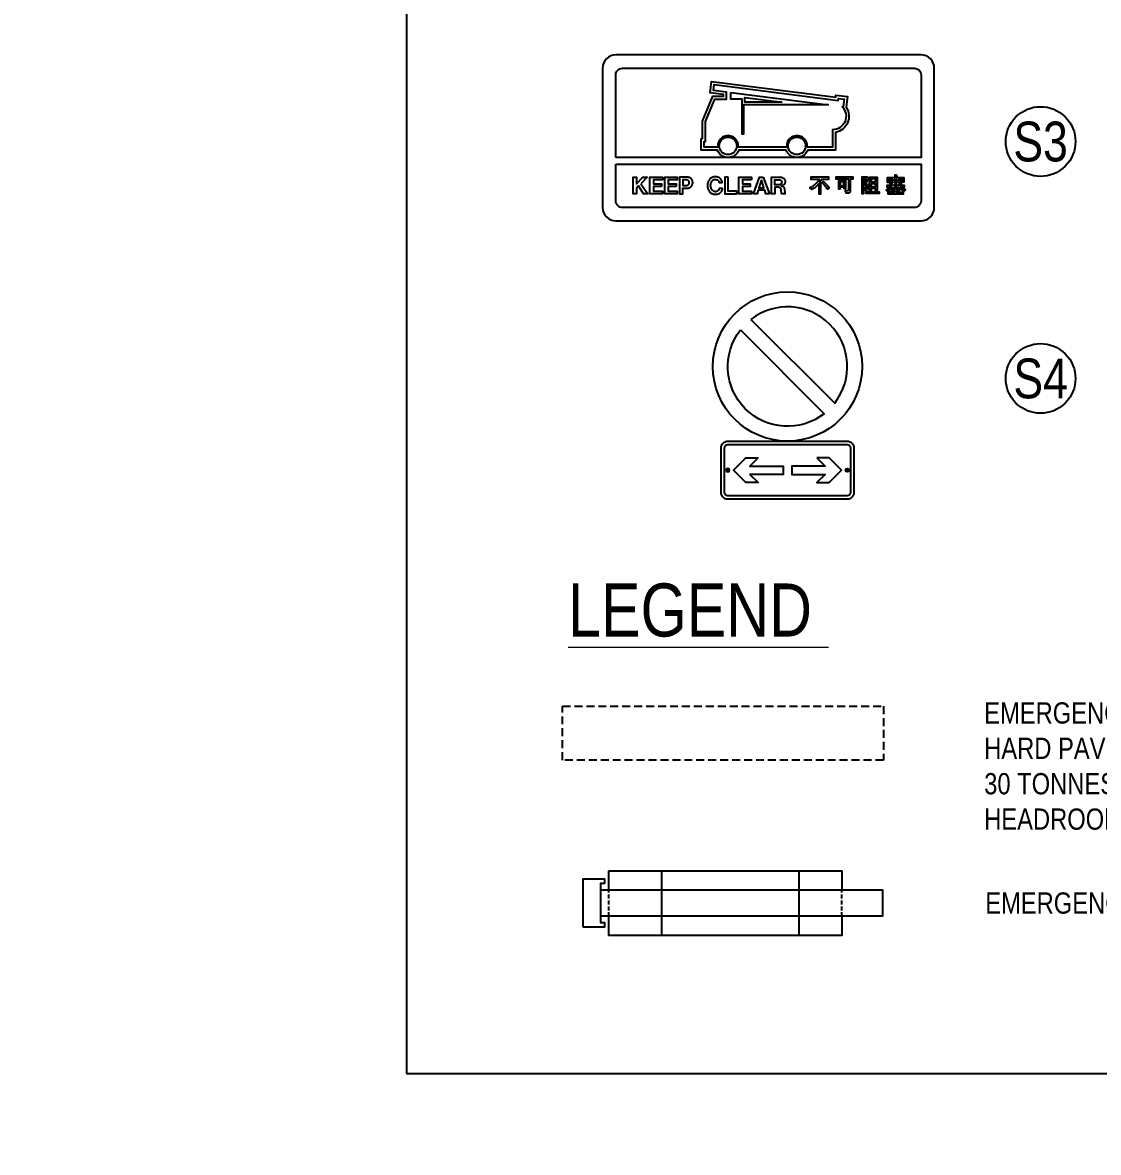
# Model space of a CAD drawing. Header units: millimetres. Extents: x 834681283 to 835686922, y 817551134 to 819407044.
# Drawn here: x 835076835 to 835117367, y 818000029 to 818042611 of the extents above; entities that cross this region are included whole.
import ezdxf
from ezdxf.enums import TextEntityAlignment as Align
from ezdxf.xclip import XClip

# ---------------------------------------------------------------- set-up
doc = ezdxf.new("R2010")
doc.units = ezdxf.units.MM
doc.header["$LTSCALE"] = 1200
doc.header["$MEASUREMENT"] = 0
doc.header["$XCLIPFRAME"] = 0
for name, pattern in [('P01-MAAN-P-EVA$0$ACAD-EVA$0$HIDDEN2', [0.1875, 0.125, -0.0625]), ('P01-MAAN-P-EVA$0$HIDDEN', [0.375, 0.25, -0.125]), ('SITE BOUNDARY$0$PHANTOM', [2.5, 1.25, -0.25, 0.25, -0.25, 0.25, -0.25])]:
    doc.linetypes.add(name, pattern=pattern)
doc.layers.get('Defpoints').update_dxf_attribs({"color": 15})
for name, color, linetype, lineweight in [('12027_SITE$0$00_Base_Plan', 8, 'Continuous', 18), ('P01-MAAN-P-EVA$0$DW-TXT', 7, 'Continuous', 13), ('SITE BOUNDARY$0$AR-SIMS_BL_400', 1, 'SITE BOUNDARY$0$PHANTOM', 140)]:
    doc.layers.add(name, color=color, linetype=linetype, lineweight=lineweight)
for name, color, linetype in [('P01-MAAN-P-EVA$0$2', 2, 'Continuous'), ('P01-MAAN-P-EVA$0$AW-TXT-FS', 4, 'Continuous'), ('P01-MAAN-P-EVA$0$EVA-TC', 9, 'Continuous'), ('P01-MAAN-P-EVA$0$RLP011_C3', 3, 'Continuous'), ('P01-MAAN-P-EVA$0$RLP026_D10', 1, 'Continuous'), ('P01-MAAN-P-EVA$0$RLP390_C1', 1, 'Continuous'), ('P01-MAAN-P-EVA$0$RLP390_C3', 3, 'Continuous')]:
    doc.layers.add(name, color=color, linetype=linetype)
doc.styles.add('P01-MAAN-P-EVA$0$ARIAL', font='arial.ttf', dxfattribs={"width": 0.8})
doc.styles.add('P01-MAAN-P-EVA$0$STANDARD', font='arial.ttf', dxfattribs={"width": 0.8})

# ---------------------------------------------------------------- blocks, each defined once
blk = doc.blocks.new('SITE BOUNDARY')
at = {"layer": 'SITE BOUNDARY$0$AR-SIMS_BL_400', "ltscale": 3, "const_width": 0.2}
blk.add_lwpolyline([(835342.997, 818033.624), (835264.775, 818028.202), (835250.055, 818027.09), (835232.205, 818024.9), (835138.996, 818013.464), (835071.756, 818005.234)], dxfattribs=at)
blk = doc.blocks.new('P01-MAAN-P-EVA$0$ACAD-EVA$0$CAR1')
for p, q in [((-7180, 0), (-7180, -2440)), ((-2000, 0), (-2000, -2440))]:
    blk.add_line(p, q)
at = {"linetype": 'P01-MAAN-P-EVA$0$ACAD-EVA$0$HIDDEN2'}
for p, q in [((-8780, -720), (-8780, -1720)), ((0, -720), (0, -1720))]:
    blk.add_line(p, q, dxfattribs=at)
for points in [[(-8780, -720), (-8780, 0), (0, 0), (0, -720)], [(300, -1720), (-10310, -1720), (-10310, -720), (300, -720)], [(0, -2440), (-8780, -2440), (-8780, -1720)], [(0, -1720), (0, -2440)]]:
    blk.add_lwpolyline(points)
blk.add_lwpolyline([(980, -320), (150, -320), (150, -470), (300, -470), (300, -1970), (150, -1970), (150, -2120), (980, -2120)], close=True)
blk = doc.blocks.new('P01-MAAN-P-EVA$0$S3')
at = {"layer": 'P01-MAAN-P-EVA$0$AW-TXT-FS'}
blk.add_ellipse((0, 0), major_axis=(928, 928), ratio=1, start_param=-0.7853985458079257, end_param=5.49778676137166, dxfattribs=at)
at = {"layer": 'P01-MAAN-P-EVA$0$AW-TXT-FS', "style": 'P01-MAAN-P-EVA$0$STANDARD', "width": 0.8}
blk.add_text('S3', height=1500, dxfattribs=at).set_placement((0, 0), align=Align.MIDDLE_CENTER)
blk = doc.blocks.new('P01-MAAN-P-EVA$0$S4')
at = {"layer": 'P01-MAAN-P-EVA$0$AW-TXT-FS'}
blk.add_ellipse((0, 0), major_axis=(928, 928), ratio=1, start_param=-0.7853985458079257, end_param=5.49778676137166, dxfattribs=at)
at = {"layer": 'P01-MAAN-P-EVA$0$AW-TXT-FS', "style": 'P01-MAAN-P-EVA$0$STANDARD', "width": 0.8}
blk.add_text('S4', height=1500, dxfattribs=at).set_placement((0, 0), align=Align.MIDDLE_CENTER)
blk = doc.blocks.new('P01-MAAN-P-EVA$0$SCREW')
at = {"layer": 'P01-MAAN-P-EVA$0$2', "color": 9}
for p, q in [((-2.5, 0.2), (-3.4, 0)), ((0, 3.4), (-0.2, 2.5)), ((0.2, 2.5), (0, 3.4)), ((2.5, 0.2), (3.4, 0)), ((-3.4, 0), (-2.5, -0.2)), ((0, -3.4), (-0.2, -2.5)), ((0.2, -2.5), (0, -3.4)), ((3.4, 0), (2.5, -0.2))]:
    blk.add_line(p, q, dxfattribs=at)
for centre, radius, start, end in [((-3.4, 0), 0.025, 103.8969, 256.1031), ((-0.1, -25.2), 25.5, 90.6613, 95.4418), ((25.2, 0.1), 25.5, 174.5582, 179.3387), ((0, 3.4), 0.025, 13.8969, 166.1031), ((-25.2, 0.1), 25.5, 0.6613, 5.4418), ((0.1, -25.2), 25.5, 84.5582, 89.3387), ((3.4, 0), 0.025, 283.8969, 76.1031), ((-0.1, 25.2), 25.5, 264.5582, 269.3387), ((25.2, -0.1), 25.5, 180.6613, 185.4418), ((0, -3.4), 0.025, 193.8969, 346.1031), ((-25.2, -0.1), 25.5, 354.5582, 359.3387), ((0.1, 25.2), 25.5, 270.6613, 275.4418)]:
    blk.add_arc(centre, radius, start, end, dxfattribs=at)
at = {"layer": 'P01-MAAN-P-EVA$0$RLP390_C1', "color": 9}
blk.add_circle((0, 0), 5.25, dxfattribs=at)
at = {"layer": 'P01-MAAN-P-EVA$0$RLP390_C1'}
blk.add_circle((0, 0), 4, dxfattribs=at)
blk = doc.blocks.new('P01-MAAN-P-EVA')
at = {"layer": 'Defpoints'}
blk.add_lwpolyline([(835091300.8, 818003007.9), (835381567.7, 818003007.9), (835381567.7, 818241141.5), (835091300.8, 818241141.5)], close=True, dxfattribs=at)
at = {"layer": 'P01-MAAN-P-EVA$0$RLP011_C3', "linetype": 'P01-MAAN-P-EVA$0$HIDDEN'}
blk.add_lwpolyline([(835097176.3, 818016849.5), (835109267.1, 818016849.5), (835109267.1, 818014813), (835097176.3, 818014813)], close=True, dxfattribs=at)
at = {"layer": 'P01-MAAN-P-EVA$0$RLP026_D10'}
for points in [[(835098684.8, 818040889.8), (835098684.8, 818035639.8, 0.4142136), (835099184.8, 818035139.8), (835110684.8, 818035139.8, 0.4142136), (835111184.8, 818035639.8), (835111184.8, 818040889.8, 0.4142136), (835110684.8, 818041389.8), (835099184.8, 818041389.8, 0.4142136)], [(835099184.8, 818037525.5), (835099184.8, 818040639.8, -0.4142136), (835099434.8, 818040889.8), (835110434.8, 818040889.8, -0.4142136), (835110684.8, 818040639.8), (835110684.8, 818037525.5), (835099184.8, 818037525.5)], [(835099184.8, 818037275.5), (835110684.8, 818037275.5), (835110684.8, 818035889.8, -0.4142136), (835110434.8, 818035639.8), (835099434.8, 818035639.8, -0.4142136), (835099184.8, 818035889.8), (835099184.8, 818037275.5)]]:
    blk.add_lwpolyline(points, format="xyb", close=True, dxfattribs=at)
at = {"layer": 'P01-MAAN-P-EVA$0$RLP390_C1'}
for points in [[(835102400.6, 818038240.5), (835102455.6, 818038240.5), (835102455.6, 818038900.5), (835102840.6, 818039835.5), (835103247.6, 818039835.5), (835103247.6, 818039895.3), (835102736.2, 818039960.3), (835102791.7, 818040396.8), (835107470.1, 818039802), (835107479.5, 818039876.4), (835107916, 818039820.9), (835107865.1, 818039420.6, -0.5393834), (835107460.6, 818038470.4), (835107460.6, 818037800.5), (835106415.6, 818037800.5, -0.6741999), (835105599.8, 818037800.5), (835103821.3, 818037800.5, -0.6741999), (835103005.6, 818037800.5), (835102400.6, 818037800.5)], [(835106388.7, 818037910.5, 1.1547005), (835105626.6, 818037910.5), (835103794.5, 818037910.5, 1.1547005), (835103032.4, 818037910.5), (835102510.6, 818037910.5), (835102510.6, 818038130.5), (835102565.6, 818038130.5), (835102565.6, 818038878.8), (835102914.2, 818039725.5), (835103357.6, 818039725.5), (835103357.6, 818039992.2), (835102859.2, 818040055.5), (835102887, 818040273.8), (835107565.3, 818039679), (835107574.8, 818039753.4), (835107793, 818039725.7), (835107755.8, 818039433.1), (835107708.3, 818039439.1, -0.6696291), (835107350.6, 818038570.5), (835107350.6, 818037910.5)], [(835104274.5, 818031424.6), (835107431.5, 818028267.6, 0.8819171)], [(835103876.7, 818031026.8), (835107033.7, 818027869.8, -0.8819171)]]:
    blk.add_lwpolyline(points, format="xyb", close=True, dxfattribs=at)
for points in [[(835103522.6, 818039971.2), (835107185.6, 818039505.5), (835103995.6, 818039505.5), (835103995.6, 818038405.5), (835103940.6, 818038405.5), (835103940.6, 818039725.5), (835103522.6, 818039725.5)], [(835105448.1, 818039615.5), (835104050.6, 818039615.5), (835104050.6, 818039793.2)], [(835100125.3, 818036531.3), (835100390.2, 818036152.9), (835100230.8, 818036152.9), (835100035.7, 818036455.6), (835099965.9, 818036374), (835099965.9, 818036152.9), (835099834.5, 818036152.9), (835099834.5, 818036784.3), (835099965.9, 818036784.3), (835099965.9, 818036531.3), (835100201, 818036784.3), (835100364.3, 818036784.3)], [(835100902.1, 818036435.7), (835100605.3, 818036435.7), (835100605.3, 818036254.5), (835100945.9, 818036254.5), (835100945.9, 818036152.9), (835100471.8, 818036152.9), (835100471.8, 818036784.3), (835100945.9, 818036784.3), (835100945.9, 818036682.7), (835100605.3, 818036682.7), (835100605.3, 818036537.3), (835100902.1, 818036537.3)], [(835101457.7, 818036435.7), (835101161, 818036435.7), (835101161, 818036254.5), (835101501.6, 818036254.5), (835101501.6, 818036152.9), (835101027.5, 818036152.9), (835101027.5, 818036784.3), (835101501.6, 818036784.3), (835101501.6, 818036682.7), (835101161, 818036682.7), (835101161, 818036537.3), (835101457.7, 818036537.3)], [(835101951.7, 818036772.3), (835101933.8, 818036778.3), (835101913.9, 818036782.3), (835101893.9, 818036784.3), (835101874, 818036784.3), (835101583.2, 818036784.3), (835101583.2, 818036152.9), (835101710.7, 818036152.9), (835101710.7, 818036374), (835101874, 818036374), (835101893.9, 818036374), (835101913.9, 818036376), (835101933.8, 818036379.9), (835101951.7, 818036385.9), (835101969.6, 818036393.9), (835101987.5, 818036403.8), (835102003.5, 818036415.8), (835102019.4, 818036427.7), (835102031.4, 818036443.7), (835102045.3, 818036459.6), (835102055.3, 818036477.5), (835102065.2, 818036497.5), (835102073.2, 818036517.4), (835102077.2, 818036537.3), (835102081.2, 818036557.2), (835102081.2, 818036579.1), (835102081.2, 818036599), (835102077.2, 818036620.9), (835102073.2, 818036640.9), (835102065.2, 818036660.8), (835102055.3, 818036680.7), (835102045.3, 818036698.6), (835102031.4, 818036714.6), (835102019.4, 818036728.5), (835102003.5, 818036742.4), (835101987.5, 818036754.4), (835101969.6, 818036764.3)], [(835102997.4, 818036690.7), (835103011.3, 818036682.7), (835103025.2, 818036672.7), (835103037.2, 818036660.8), (835103049.1, 818036648.8), (835103057.1, 818036634.9), (835103065.1, 818036620.9), (835103071, 818036605), (835103075, 818036589.1), (835103194.5, 818036589.1), (835103190.5, 818036611), (835103184.6, 818036630.9), (835103176.6, 818036652.8), (835103168.6, 818036672.7), (835103156.7, 818036690.7), (835103142.7, 818036708.6), (835103128.8, 818036724.5), (835103112.9, 818036740.4), (835103094.9, 818036754.4), (835103077, 818036766.3), (835103057.1, 818036776.3), (835103037.2, 818036784.3), (835103015.3, 818036790.2), (835102991.4, 818036796.2), (835102969.5, 818036798.2), (835102945.6, 818036800.2), (835102921.7, 818036800.2), (835102899.8, 818036796.2), (835102875.9, 818036792.2), (835102853.9, 818036786.3), (835102832, 818036780.3), (835102810.1, 818036770.3), (835102790.2, 818036758.4), (835102770.3, 818036746.4), (835102750.4, 818036732.5), (835102732.5, 818036716.5), (835102716.5, 818036700.6), (835102702.6, 818036682.7), (835102688.6, 818036662.8), (835102676.7, 818036642.9), (835102666.7, 818036622.9), (835102658.8, 818036601), (835102648.8, 818036577.1), (835102642.8, 818036551.2), (835102638.8, 818036525.3), (835102636.8, 818036499.4), (835102634.9, 818036473.6), (835102634.9, 818036447.7), (835102638.8, 818036421.8), (835102642.8, 818036395.9), (835102648.8, 818036372), (835102656.8, 818036346.1), (835102666.7, 818036322.2), (835102678.7, 818036298.3), (835102690.6, 818036276.4), (835102704.6, 818036254.5), (835102720.5, 818036234.5), (835102736.4, 818036216.6), (835102754.4, 818036200.7), (835102772.3, 818036186.7), (835102792.2, 818036174.8), (835102814.1, 818036164.8), (835102836, 818036154.9), (835102857.9, 818036148.9), (835102881.8, 818036142.9), (835102903.7, 818036138.9), (835102927.6, 818036138.9), (835102951.5, 818036138.9), (835102975.4, 818036138.9), (835102999.3, 818036142.9), (835103023.2, 818036148.9), (835103047.1, 818036156.9), (835103069.1, 818036164.8), (835103087, 818036174.8), (835103104.9, 818036184.8), (835103120.8, 818036196.7), (835103134.8, 818036210.6), (835103150.7, 818036226.6), (835103162.7, 818036242.5), (835103174.6, 818036258.4), (835103184.6, 818036276.4), (835103192.5, 818036296.3), (835103198.5, 818036314.2), (835103204.5, 818036334.1), (835103206.5, 818036354.1), (835103081, 818036354.1), (835103077, 818036340.1), (835103071, 818036324.2), (835103065.1, 818036310.2), (835103055.1, 818036298.3), (835103045.2, 818036286.3), (835103035.2, 818036274.4), (835103021.3, 818036264.4), (835103009.3, 818036256.5), (835102993.4, 818036250.5), (835102979.4, 818036244.5), (835102963.5, 818036240.5), (835102947.6, 818036238.5), (835102931.6, 818036238.5), (835102917.7, 818036240.5), (835102899.8, 818036244.5), (835102883.8, 818036250.5), (835102865.9, 818036256.5), (835102852, 818036266.4), (835102838, 818036276.4), (835102824.1, 818036288.3), (835102812.1, 818036302.3), (835102802.2, 818036316.2), (835102790.2, 818036338.1), (835102780.3, 818036360), (835102772.3, 818036383.9), (835102766.3, 818036405.8), (835102760.3, 818036431.7), (835102758.3, 818036455.6), (835102758.3, 818036479.5), (835102760.3, 818036503.4), (835102762.3, 818036527.3), (835102768.3, 818036551.2), (835102776.3, 818036575.1), (835102786.2, 818036599), (835102796.2, 818036618.9), (835102806.1, 818036632.9), (835102816.1, 818036646.8), (835102828.1, 818036658.8), (835102840, 818036668.7), (835102853.9, 818036678.7), (835102867.9, 818036686.7), (835102883.8, 818036692.6), (835102899.8, 818036696.6), (835102915.7, 818036700.6), (835102931.6, 818036702.6), (835102947.6, 818036702.6), (835102965.5, 818036700.6), (835102981.4, 818036696.6)], [(835103421.6, 818036784.3), (835103290.1, 818036784.3), (835103290.1, 818036152.9), (835103738.3, 818036152.9), (835103738.3, 818036260.4), (835103421.6, 818036260.4)], [(835104294, 818036682.7), (835103953.4, 818036682.7), (835103953.4, 818036537.3), (835104250.1, 818036537.3), (835104250.1, 818036435.7), (835103953.4, 818036435.7), (835103953.4, 818036254.5), (835104294, 818036254.5), (835104294, 818036152.9), (835103819.9, 818036152.9), (835103819.9, 818036784.3), (835104294, 818036784.3)], [(835104742.1, 818036784.3), (835104969.2, 818036152.9), (835104831.7, 818036152.9), (835104793.9, 818036292.3), (835104552.9, 818036292.3), (835104509.1, 818036152.9), (835104375.6, 818036152.9), (835104596.7, 818036784.3)], [(835105481, 818036762.4), (835105497, 818036752.4), (835105508.9, 818036742.4), (835105522.9, 818036730.5), (835105532.8, 818036716.5), (835105542.8, 818036702.6), (835105550.7, 818036686.7), (835105556.7, 818036670.7), (835105560.7, 818036654.8), (835105564.7, 818036636.9), (835105564.7, 818036620.9), (835105564.7, 818036603), (835105560.7, 818036585.1), (835105556.7, 818036569.2), (835105550.7, 818036553.2), (835105542.8, 818036537.3), (835105534.8, 818036523.3), (835105522.9, 818036509.4), (835105510.9, 818036497.5), (835105497, 818036487.5), (835105483, 818036477.5), (835105469.1, 818036469.6), (835105453.2, 818036463.6), (835105435.2, 818036457.6), (835105419.3, 818036455.6), (835105433.2, 818036453.6), (835105449.2, 818036449.7), (835105463.1, 818036443.7), (835105477.1, 818036435.7), (835105489, 818036427.7), (835105501, 818036417.8), (835105510.9, 818036405.8), (835105518.9, 818036393.9), (835105526.8, 818036379.9), (835105532.8, 818036366), (835105536.8, 818036350.1), (835105538.8, 818036336.1), (835105550.7, 818036196.7), (835105552.7, 818036184.8), (835105556.7, 818036172.8), (835105562.7, 818036162.8), (835105570.7, 818036152.9), (835105437.2, 818036152.9), (835105433.2, 818036162.8), (835105431.2, 818036172.8), (835105431.2, 818036184.8), (835105419.3, 818036298.3), (835105417.3, 818036312.2), (835105413.3, 818036328.2), (835105405.3, 818036342.1), (835105397.4, 818036356), (835105389.4, 818036368), (835105377.5, 818036379.9), (835105363.5, 818036387.9), (835105349.6, 818036395.9), (835105335.6, 818036399.9), (835105319.7, 818036403.8), (835105305.8, 818036405.8), (835105178.3, 818036405.8), (835105178.3, 818036152.9), (835105052.8, 818036152.9), (835105052.8, 818036784.3), (835105399.4, 818036784.3), (835105417.3, 818036782.3), (835105433.2, 818036780.3), (835105451.2, 818036776.3), (835105467.1, 818036770.3)], [(835106834.7, 818036688.9), (835106822, 818036665), (835106808, 818036641.2), (835106792.6, 818036620.1), (835106775.7, 818036597.7), (835106757.5, 818036578), (835106739.2, 818036558.4), (835106709.8, 818036530.3), (835106678.9, 818036505.1), (835106648, 818036479.8), (835106614.4, 818036455.9), (835106582.1, 818036433.5), (835106548.4, 818036411), (835106513.4, 818036391.4), (835106500.7, 818036378.8), (835106500.7, 818036367.6), (835106509.1, 818036367.6), (835106517.6, 818036367.6), (835106526, 818036364.7), (835106533, 818036361.9), (835106540, 818036357.7), (835106547, 818036352.1), (835106552.6, 818036346.5), (835106556.8, 818036339.5), (835106561.1, 818036332.5), (835106572.3, 818036332.5), (835106680.3, 818036391.4), (835106704.2, 818036411), (835106728, 818036430.7), (835106751.9, 818036451.7), (835106772.9, 818036474.2), (835106795.4, 818036498), (835106815, 818036521.9), (835106834.7, 818036545.7), (835106834.7, 818036152.9), (835106906.2, 818036152.9), (835106906.2, 818036558.4), (835106913.2, 818036564), (835106917.4, 818036569.6), (835106917.4, 818036582.2), (835106910.4, 818036586.4), (835106902, 818036590.6), (835106893.6, 818036593.4), (835106869.7, 818036593.4), (835106917.4, 818036688.9), (835106930.1, 818036687.5), (835106941.3, 818036688.9), (835106941.3, 818036712.7), (835107036.7, 818036712.7), (835107216.3, 818036712.7), (835107216.3, 818036784.3), (835106537.2, 818036784.3), (835106537.2, 818036712.7), (835106667.7, 818036712.7), (835106845.9, 818036712.7)], [(835107950.1, 818036293.2), (835107947.3, 818036287.6), (835107941.7, 818036280.6), (835107936.1, 818036276.4), (835107929, 818036273.5), (835107922, 818036272.1), (835107913.6, 818036270.7), (835107906.6, 818036272.1), (835107822.4, 818036272.1), (835107822.4, 818036248.3), (835107829.4, 818036244.1), (835107835, 818036238.5), (835107840.7, 818036231.5), (835107843.5, 818036224.4), (835107846.3, 818036217.4), (835107847.7, 818036209), (835107846.3, 818036200.6), (835107870.1, 818036189.4), (835107941.7, 818036189.4), (835107954.3, 818036190.8), (835107966.9, 818036195), (835107979.6, 818036199.2), (835107990.8, 818036206.2), (835108002, 818036213.2), (835108009, 818036218.8), (835108014.6, 818036225.8), (835108018.8, 818036234.3), (835108023, 818036242.7), (835108024.5, 818036251.1), (835108025.9, 818036260.9), (835108025.9, 818036725.3), (835108121.3, 818036725.3), (835108121.3, 818036784.3), (835107477.3, 818036784.3), (835107477.3, 818036725.3), (835107954.3, 818036725.3), (835107954.3, 818036308.6), (835107952.9, 818036300.2)], [(835108660, 818036510.7), (835108647.4, 818036527.5), (835108634.8, 818036542.9), (835108620.8, 818036558.4), (835108704.9, 818036736.6), (835108704.9, 818036760.4), (835108668.5, 818036784.3), (835108644.6, 818036784.3), (835108633.4, 818036784.3), (835108453.8, 818036784.3), (835108453.8, 818036165.5), (835108525.3, 818036165.5), (835108525.3, 818036725.3), (835108620.8, 818036725.3), (835108561.8, 818036558.4), (835108620.8, 818036426.5), (835108622.2, 818036411), (835108622.2, 818036395.6), (835108620.8, 818036378.8), (835108609.5, 818036367.6), (835108605.3, 818036366.2), (835108601.1, 818036366.2), (835108596.9, 818036367.6), (835108561.8, 818036367.6), (835108538, 818036356.3), (835108561.8, 818036319.8), (835108585.7, 818036296), (835108609.5, 818036296), (835108619.3, 818036297.4), (835108627.8, 818036300.2), (835108637.6, 818036303), (835108646, 818036308.6), (835108654.4, 818036314.2), (835108661.4, 818036321.3), (835108668.5, 818036328.3), (835108672.7, 818036336.7), (835108676.9, 818036346.5), (835108681.1, 818036356.3), (835108682.5, 818036371.8), (835108682.5, 818036387.2), (835108681.1, 818036402.6), (835108681.1, 818036426.5), (835108681.1, 818036450.3), (835108681.1, 818036474.2), (835108669.9, 818036492.4)], [(835108859.3, 818036784.3), (835109037.5, 818036784.3), (835109037.5, 818036237.1), (835109109, 818036237.1), (835109109, 818036165.5), (835108620.8, 818036165.5), (835108620.8, 818036237.1), (835108740, 818036237.1), (835108740, 818036784.3)], [(835109946.6, 818036305.8), (835109985.9, 818036282), (835110026.6, 818036259.5), (835110050.5, 818036259.5), (835110057.5, 818036270.7), (835110065.9, 818036282), (835110075.7, 818036291.8), (835110087, 818036300.2), (835110098.2, 818036307.2), (835110074.3, 818036319.8), (835110039.2, 818036332.5), (835110005.6, 818036347.9), (835109971.9, 818036364.7), (835109938.2, 818036383), (835109907.4, 818036402.6), (835110061.7, 818036402.6), (835110061.7, 818036474.2), (835110026.6, 818036474.2), (835109847, 818036474.2), (835109847, 818036509.3), (835109942.4, 818036509.3), (835109942.4, 818036569.6), (835109847, 818036569.6), (835109847, 818036604.7), (835109942.4, 818036604.7), (835109942.4, 818036652.4), (835109847, 818036652.4), (835109847, 818036700.1), (835109990.1, 818036700.1), (835109990.1, 818036604.7), (835110050.5, 818036604.7), (835110050.5, 818036760.4), (835109955.1, 818036760.4), (835109775.5, 818036760.4), (835109775.5, 818036795.5), (835109781.1, 818036798.3), (835109785.3, 818036802.5), (835109788.1, 818036808.1), (835109788.1, 818036819.3), (835109781.1, 818036832), (835109774.1, 818036844.6), (835109764.2, 818036854.4), (835109692.7, 818036854.4), (835109692.7, 818036760.4), (835109586.1, 818036760.4), (835109406.5, 818036760.4), (835109406.5, 818036593.4), (835109478, 818036593.4), (835109478, 818036700.1), (835109609.9, 818036700.1), (835109609.9, 818036652.4), (835109514.5, 818036652.4), (835109514.5, 818036604.7), (835109609.9, 818036604.7), (835109609.9, 818036569.6), (835109514.5, 818036569.6), (835109514.5, 818036509.3), (835109609.9, 818036509.3), (835109609.9, 818036474.2), (835109573.4, 818036474.2), (835109395.2, 818036474.2), (835109395.2, 818036402.6), (835109573.4, 818036402.6), (835109545.4, 818036383), (835109517.3, 818036366.2), (835109487.8, 818036349.3), (835109457, 818036333.9), (835109426.1, 818036319.8), (835109395.2, 818036307.2), (835109371.4, 818036296), (835109406.5, 818036259.5), (835109430.3, 818036259.5), (835109471, 818036277.8), (835109510.3, 818036297.4), (835109549.6, 818036319.8), (835109572, 818036333.9), (835109594.5, 818036349.3), (835109616.9, 818036366.2), (835109636.6, 818036384.4), (835109657.6, 818036402.6), (835109823.2, 818036402.6), (835109842.8, 818036383), (835109863.9, 818036364.7), (835109884.9, 818036347.9), (835109907.4, 818036331.1)], [(835101890, 818036674.7), (835101876, 818036678.7), (835101862.1, 818036682.7), (835101848.1, 818036682.7), (835101710.7, 818036682.7), (835101710.7, 818036475.5), (835101848.1, 818036475.5), (835101862.1, 818036475.5), (835101876, 818036477.5), (835101890, 818036481.5), (835101901.9, 818036489.5), (835101911.9, 818036495.5), (835101923.8, 818036505.4), (835101931.8, 818036515.4), (835101939.7, 818036527.3), (835101945.7, 818036539.3), (835101949.7, 818036551.2), (835101951.7, 818036565.2), (835101953.7, 818036579.1), (835101951.7, 818036593.1), (835101949.7, 818036605), (835101945.7, 818036618.9), (835101939.7, 818036630.9), (835101931.8, 818036642.9), (835101923.8, 818036652.8), (835101911.9, 818036660.8), (835101901.9, 818036668.7)], [(835104672.4, 818036682.7), (835104578.8, 818036379.9), (835104762, 818036379.9)], [(835105381.4, 818036680.7), (835105393.4, 818036674.7), (835105405.3, 818036666.8), (835105415.3, 818036656.8), (835105423.3, 818036644.8), (835105429.2, 818036634.9), (835105433.2, 818036620.9), (835105437.2, 818036609), (835105437.2, 818036595), (835105437.2, 818036581.1), (835105433.2, 818036567.2), (835105429.2, 818036555.2), (835105423.3, 818036543.3), (835105415.3, 818036533.3), (835105405.3, 818036523.3), (835105393.4, 818036515.4), (835105381.4, 818036507.4), (835105369.5, 818036503.4), (835105355.6, 818036501.4), (835105343.6, 818036499.4), (835105178.3, 818036499.4), (835105178.3, 818036688.7), (835105343.6, 818036688.7), (835105355.6, 818036688.7), (835105369.5, 818036684.7)], [(835107029.7, 818036594.8), (835107057.7, 818036572.4), (835107085.8, 818036547.1), (835107112.5, 818036521.9), (835107137.7, 818036495.2), (835107161.6, 818036467.2), (835107184, 818036439.1), (835107206.5, 818036409.6), (835107227.5, 818036378.8), (835107156, 818036332.5), (835107137.7, 818036361.9), (835107119.5, 818036391.4), (835107098.4, 818036419.5), (835107077.4, 818036447.5), (835107054.9, 818036474.2), (835107031.1, 818036499.4), (835107005.8, 818036523.3), (835106980.6, 818036547.1), (835106953.9, 818036569.6), (835107001.6, 818036617.3)], [(835107572.7, 818036653.8), (835107572.7, 818036521.9), (835107572.7, 818036343.7), (835107633, 818036343.7), (835107633, 818036415.3), (835107774.7, 818036415.3), (835107774.7, 818036356.3), (835107846.3, 818036356.3), (835107846.3, 818036474.2), (835107846.3, 818036653.8), (835107750.9, 818036653.8)], [(835107633, 818036606.1), (835107633, 818036463), (835107774.7, 818036463), (835107774.7, 818036606.1)], [(835108811.6, 818036712.7), (835108811.6, 818036606.1), (835108965.9, 818036606.1), (835108965.9, 818036725.3), (835108811.6, 818036725.3)], [(835108811.6, 818036521.9), (835108811.6, 818036426.5), (835108965.9, 818036426.5), (835108965.9, 818036534.5), (835108811.6, 818036534.5)], [(835108811.6, 818036343.7), (835108811.6, 818036237.1), (835108965.9, 818036237.1), (835108965.9, 818036356.3), (835108811.6, 818036356.3)], [(835109692.7, 818036224.4), (835109609.9, 818036224.4), (835109430.3, 818036224.4), (835109430.3, 818036152.9), (835110026.6, 818036152.9), (835110026.6, 818036211.8), (835109942.4, 818036211.8), (835109764.2, 818036211.8), (835109764.2, 818036272.1), (835109870.9, 818036272.1), (835109870.9, 818036331.1), (835109764.2, 818036331.1), (835109764.2, 818036354.9), (835109768.5, 818036357.7), (835109772.7, 818036361.9), (835109775.5, 818036367.6), (835109775.5, 818036378.8), (835109768.5, 818036384.4), (835109761.4, 818036388.6), (835109751.6, 818036390), (835109692.7, 818036390), (835109692.7, 818036331.1), (835109586.1, 818036331.1), (835109586.1, 818036272.1), (835109692.7, 818036272.1)], [(835109775.5, 818036700.1), (835109775.5, 818036652.4), (835109692.7, 818036652.4), (835109692.7, 818036700.1)], [(835109775.5, 818036604.7), (835109775.5, 818036569.6), (835109692.7, 818036569.6), (835109692.7, 818036604.7)], [(835109775.5, 818036509.3), (835109775.5, 818036474.2), (835109692.7, 818036474.2), (835109692.7, 818036509.3)]]:
    blk.add_lwpolyline(points, close=True, dxfattribs=at)
for centre, radius in [((835103413.4, 818037965.5), 330), ((835106007.7, 818037965.5), 330), ((835105654.1, 818029647.2), 2812.5)]:
    blk.add_circle(centre, radius, dxfattribs=at)
at = {"layer": 'P01-MAAN-P-EVA$0$RLP390_C3'}
for points in [[(835103154.1, 818024897.2), (835103154.1, 818026584.7, -0.4142136), (835103404.1, 818026834.7), (835107904.1, 818026834.7, -0.4142136), (835108154.1, 818026584.7), (835108154.1, 818024897.2, -0.4142136), (835107904.1, 818024647.2), (835103404.1, 818024647.2, -0.4142136)], [(835103279.1, 818024897.2), (835103279.1, 818026584.7, -0.4142136), (835103404.1, 818026709.7), (835107904.1, 818026709.7, -0.4142136), (835108029.1, 818026584.7), (835108029.1, 818024897.2, -0.4142136), (835107904.1, 818024772.2), (835103404.1, 818024772.2, -0.4142136)]]:
    blk.add_lwpolyline(points, format="xyb", close=True, dxfattribs=at)
for points in [[(835104552.5, 818026209.7), (835104240, 818025897.2), (835105490, 818025897.2), (835105490, 818025584.7), (835104240, 818025584.7), (835104552.5, 818025272.2), (835104083.8, 818025272.2), (835103615, 818025740.9), (835104083.8, 818026209.7)], [(835106755.7, 818026209.7), (835107068.2, 818025897.2), (835105818.2, 818025897.2), (835105818.2, 818025584.7), (835107068.2, 818025584.7), (835106755.7, 818025272.2), (835107224.4, 818025272.2), (835107693.2, 818025740.9), (835107224.4, 818026209.7)]]:
    blk.add_lwpolyline(points, close=True, dxfattribs=at)
for name, p in [('P01-MAAN-P-EVA$0$S3', (835115189.6, 818038128.7)), ('P01-MAAN-P-EVA$0$S4', (835115189.6, 818029199.3))]:
    blk.add_blockref(name, p)
at = {"layer": 'P01-MAAN-P-EVA$0$EVA-TC', "rotation": 180}
blk.add_blockref('P01-MAAN-P-EVA$0$ACAD-EVA$0$CAR1', (835098917.2, 818008207.5), dxfattribs=at)
at = {"layer": 'P01-MAAN-P-EVA$0$RLP390_C1', "yscale": 12.5, "zscale": 12.5}
for p, xscale in [((835103404.1, 818025740.9), -12.5), ((835107904.1, 818025740.9), 12.5)]:
    blk.add_blockref('P01-MAAN-P-EVA$0$SCREW', p, dxfattribs=dict(at, xscale=xscale))
at = {"layer": 'P01-MAAN-P-EVA$0$DW-TXT', "style": 'P01-MAAN-P-EVA$0$ARIAL', "width": 0.8}
blk.add_text('%%ULEGEND ', height=2000, dxfattribs=at).set_placement((835097383.7, 818019471.9))
blk.add_text('EMERGENCY VEHICLE', height=800, dxfattribs=at).set_placement((835113102.8, 818009427.5), align=Align.MIDDLE_LEFT)
at = {"layer": 'P01-MAAN-P-EVA$0$DW-TXT', "insert": (835113064.1, 818016992.2), "char_height": 800, "width": 24926.857, "attachment_point": 1, "style": 'P01-MAAN-P-EVA$0$ARIAL'}
blk.add_mtext('EMERGENCY VEHICULAR ACCESS (TO BE PROVIDED IN HARD PAVING & DESIGNATED FOR FIRE APPLIANCE OF 30 TONNES LOADING WITH 6M WIDTH & 4.5M HEADROOM MIN. GRADIENT < 1:10)', dxfattribs=at)
blk = doc.blocks.new('12027_SITE')
at = {"layer": '12027_SITE$0$00_Base_Plan', "linetype": 'Continuous', "flags": 128}
blk.add_lwpolyline([(835184.58195, 818013.61092), (835076.83463, 818000.02931)], dxfattribs=at)

msp = doc.modelspace()

# ---------------------------------------------------------------- block references
ref = msp.add_blockref('SITE BOUNDARY', (0, 0), dxfattribs=dict(xscale=1000, yscale=1000, zscale=1000))
XClip(ref).set_block_clipping_path([(835171.4179906907, 818003.0079180738), (835381.5676709538, 818003.0079180738), (835380.9419443216, 818241.1415228392), (835171.4179906907, 818241.1415228392)])
ref = msp.add_blockref('12027_SITE', (0, 0), dxfattribs=dict(xscale=1000, yscale=1000, zscale=1000))
XClip(ref).set_block_clipping_path([(835171.4179906907, 818003.0079180738), (835381.5676709538, 818241.1415228392)])

# ---------------------------------------------------------------- next in the draw order: block references
msp.add_blockref('P01-MAAN-P-EVA', (0, 0))

doc.saveas('drawing.dxf')
